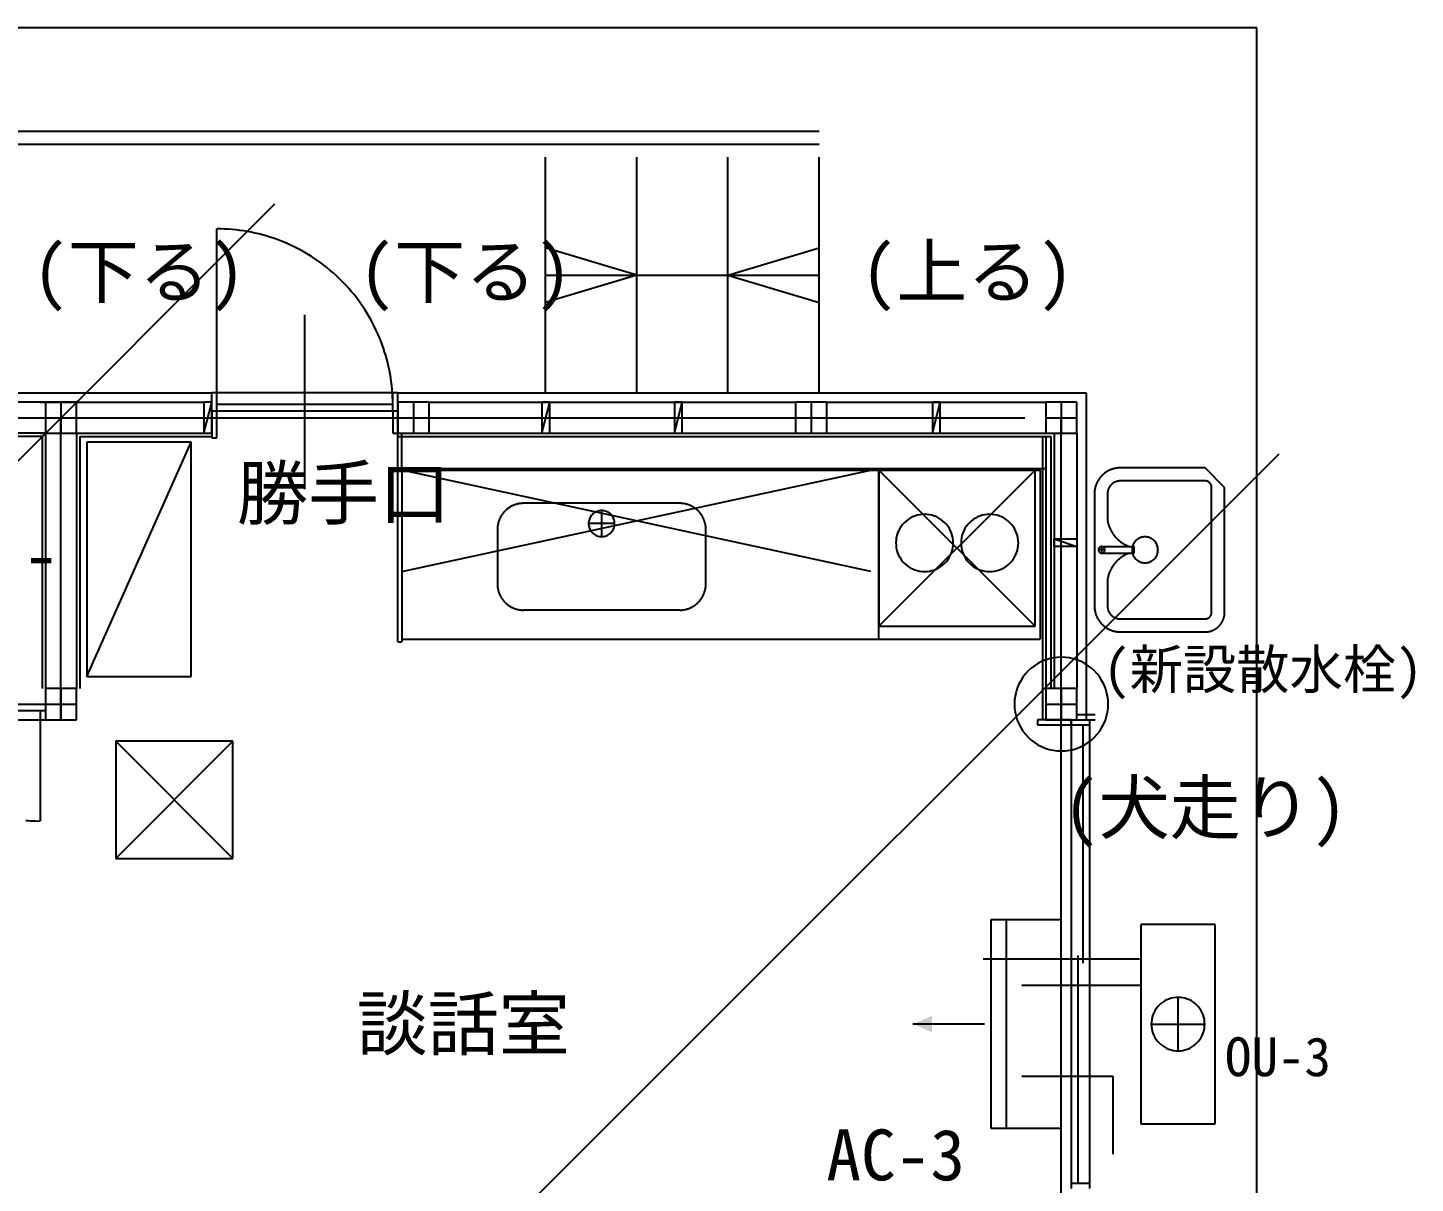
# Model space of a CAD drawing. Header units: millimetres. Extents: x -21029 to 20378, y -14043 to 14043.
# Drawn here: x 5234 to 10561, y 4389 to 8826 of the extents above; entities that cross this region are included whole.
import ezdxf

# ---------------------------------------------------------------- set-up
doc = ezdxf.new("R2010")
doc.units = ezdxf.units.MM
for name, color, linetype in [('0-2', 7, 'Continuous'), ('0-3', 7, 'Continuous'), ('0-C', 7, 'Continuous'), ('0-D', 7, 'Continuous'), ('0-E', 7, 'Continuous'), ('0-F', 7, 'Continuous'), ('1-0', 7, 'Continuous'), ('1-7', 7, 'Continuous'), ('1-9', 7, 'Continuous'), ('1-A', 7, 'Continuous'), ('1-C', 7, 'Continuous'), ('1-D', 7, 'Continuous'), ('2-0', 7, 'Continuous'), ('2-1', 7, 'Continuous'), ('2-2', 7, 'Continuous'), ('2-3', 7, 'Continuous'), ('2-4', 7, 'Continuous')]:
    doc.layers.add(name, color=color, linetype=linetype)
doc.styles.add('JP', font='msgothic.ttc')

msp = doc.modelspace()

# ---------------------------------------------------------------- linework, layer by layer
at = {"layer": '0-2', "color": 1}
for p, q in [((834.5, 7328.9), (9062, 7328.9)), ((5362, 6168.9), (5362, 7328.9)), ((9202, -3371.1), (9202, 7328.9)), ((4262, 6228.9), (5362, 6228.9)), ((9142, 6228.9), (9202, 6228.9))]:
    msp.add_line(p, q, dxfattribs=at)
at = {"layer": '0-3', "color": 7}
for p, q in [((5302, 7388.9), (4329.5, 7388.9)), ((5282, 7388.9), (5910.5, 7388.9)), ((6775.5, 7388.9), (8182, 7388.9)), ((8302, 7388.9), (9142, 7388.9)), ((5302, 7268.9), (4329.5, 7268.9)), ((5282, 7268.9), (5910.5, 7268.9)), ((5302, 7268.9), (5302, 6288.9)), ((5422, 7268.9), (5422, 6288.9)), ((6775.5, 7268.9), (8182, 7268.9)), ((8302, 7268.9), (9142, 7268.9)), ((9142, 7256.4), (9142, 6288.9)), ((9174.5, 7268.9), (9174.5, 6288.9)), ((9262, 7268.9), (9262, 6288.9)), ((9142, 7128.9), (9142, 6288.9)), ((9262, 7128.9), (9262, 6288.9))]:
    msp.add_line(p, q, dxfattribs=at)
at = {"layer": '0-C', "color": 7}
for p, q in [((5960.5, 7423.9), (5960.5, 8053.9)), ((6298, 7053.9), (6298, 7723.9)), ((6655.5, 7423.9), (5940.5, 7423.9)), ((5940.5, 7353.9), (5940.5, 7423.9)), ((5960.5, 7353.9), (5960.5, 7423.9)), ((5960.5, 7353.9), (5960.5, 7423.9)), ((6635.5, 7353.9), (6635.5, 7423.9)), ((6655.5, 7353.9), (6655.5, 7423.9)), ((6655.5, 7353.9), (5940.5, 7353.9)), ((6635.5, 7378.9), (5960.5, 7378.9)), ((4344.5, 6203.9), (5302, 6203.9)), ((5282, 6203.9), (5282, 5780.1)), ((9262, 6188.9), (9332, 6188.9)), ((4344.5, 6168.9), (5302, 6168.9)), ((9240, 6168.9), (9240, 4368.9)), ((9240, 6168.9), (9310, 6168.9)), ((9240, 6148.9), (9310, 6148.9)), ((9262, 6168.9), (9332, 6168.9)), ((9285, 6148.9), (9285, 5233.9)), ((9310, 6168.9), (9310, 4368.9)), ((9502, 5248.9), (8902, 5248.9)), ((9265, 5263.9), (9265, 4388.9)), ((9240, 4388.9), (9310, 4388.9))]:
    msp.add_line(p, q, dxfattribs=at)
for points in [[(6635.5, 7378.9), (6635.4, 7393.6), (6634.9, 7408.3), (6634.1, 7423), (6632.9, 7437.7), (6631.5, 7452.3), (6629.7, 7467), (6627.7, 7481.5), (6625.3, 7496.1), (6622.5, 7510.5), (6619.5, 7525), (6616.2, 7539.3), (6612.5, 7553.6), (6608.5, 7567.7), (6604.3, 7581.8), (6599.7, 7595.8), (6594.8, 7609.7), (6589.6, 7623.5), (6584.1, 7637.2), (6578.3, 7650.7), (6572.3, 7664.1), (6565.9, 7677.4), (6559.2, 7690.5), (6552.3, 7703.5), (6545.1, 7716.4), (6537.6, 7729), (6529.8, 7741.5), (6521.8, 7753.9), (6513.4, 7766), (6504.9, 7778), (6496, 7789.8), (6486.9, 7801.4), (6477.6, 7812.7), (6468, 7823.9), (6458.2, 7834.9), (6448.1, 7845.6), (6437.8, 7856.2), (6427.3, 7866.4), (6416.5, 7876.5), (6405.6, 7886.3), (6394.4, 7895.9), (6383, 7905.3), (6371.4, 7914.4), (6359.6, 7923.2), (6347.7, 7931.8), (6335.5, 7940.1), (6323.2, 7948.1), (6310.7, 7955.9), (6298, 7963.4), (6285.2, 7970.6), (6272.2, 7977.6), (6259.1, 7984.2), (6245.8, 7990.6), (6232.4, 7996.7), (6218.8, 8002.5), (6205.2, 8008), (6191.4, 8013.1), (6177.5, 8018), (6163.5, 8022.6), (6149.4, 8026.9), (6135.2, 8030.9), (6120.9, 8034.5), (6106.6, 8037.9), (6092.2, 8040.9), (6077.7, 8043.6), (6063.2, 8046), (6048.6, 8048.1), (6034, 8049.8), (6019.3, 8051.3), (6004.7, 8052.4), (5990, 8053.2), (5975.2, 8053.7), (5960.5, 8053.9)], [(5227.3, 5782.3), (5236.4, 5781.4), (5245.5, 5780.8), (5254.6, 5780.4), (5263.7, 5780.1), (5272.9, 5780), (5282, 5780.1)]]:
    msp.add_lwpolyline(points, dxfattribs=at)
at = {"layer": '0-D', "color": 7}
for p, q in [((5940.5, 7353.9), (5940.5, 7251.4)), ((5960.5, 7251.4), (5960.5, 7353.9)), ((6635.5, 7353.9), (6635.5, 7268.9)), ((6655.5, 7268.9), (6655.5, 7353.9)), ((5940.5, 7251.4), (5960.5, 7251.4)), ((6635.5, 7268.9), (6655.5, 7268.9)), ((6655.5, 6467.9), (6655.5, 7268.9)), ((6670.5, 7127.9), (6670.5, 7268.9)), ((6655.5, 7133.9), (9142, 7133.9)), ((6655.5, 6467.9), (6670.5, 6467.9)), ((6670.5, 6477.9), (6670.5, 6467.9)), ((9240, 6168.9), (9110, 6168.9)), ((9110, 6168.9), (9110, 6148.9)), ((9110, 6148.9), (9240, 6148.9)), ((9240, 6148.9), (9240, 6168.9)), ((6022, 6086), (5572, 6086)), ((5572, 6086), (5572, 5636)), ((5572, 5636), (6022, 6086)), ((6022, 5636), (5572, 6086)), ((6022, 5636), (6022, 6086)), ((5572, 5636), (6022, 5636))]:
    msp.add_line(p, q, dxfattribs=at)
at = {"layer": '0-F', "color": 7}
for p, q in [((6670.5, 7127.9), (9120.5, 7127.9)), ((6670.5, 6737.9), (8470.5, 7127.9)), ((8470.5, 6737.9), (6670.5, 7127.9)), ((6670.5, 7127.9), (6670.5, 6477.9)), ((9102, 7127.9), (8502, 7127.9)), ((8502, 7127.9), (8502, 6527.9)), ((9102, 7127.9), (8502, 6527.9)), ((9102, 6527.9), (8502, 7127.9)), ((8502, 6477.9), (8502, 7127.9)), ((9102, 6527.9), (9102, 7127.9)), ((9120.5, 7127.9), (9120.5, 6477.9)), ((9753.9, 7136.1), (9428.9, 7136.1)), ((9753.9, 7086.1), (9428.9, 7086.1)), ((9828.9, 7061.1), (9753.9, 7136.1)), ((9328.9, 7036.1), (9328.9, 6606.1)), ((9378.9, 7036.1), (9378.9, 6935.2)), ((9778.9, 6581.1), (9778.9, 7061.1)), ((9828.9, 6581.1), (9828.9, 7061.1)), ((7737.4, 7000.1), (7137.4, 7000.1)), ((7437.4, 6972), (7437.4, 6872)), ((7037.4, 6900.1), (7037.4, 6690.1)), ((7487.4, 6922), (7387.4, 6922)), ((7837.4, 6690.1), (7837.4, 6900.1)), ((9369.5, 6821.3), (9344.5, 6821.3)), ((9357, 6833.8), (9481.4, 6833.8)), ((9357, 6808.8), (9357, 6833.8)), ((9481.4, 6808.8), (9481.4, 6833.8)), ((9357, 6808.8), (9481.4, 6808.8)), ((9378.9, 6707.4), (9378.9, 6606.1)), ((7737.4, 6590.1), (7137.4, 6590.1)), ((9428.9, 6556.1), (9753.9, 6556.1)), ((8502, 6527.9), (9102, 6527.9)), ((9428.9, 6506.1), (9753.9, 6506.1)), ((6670.5, 6477.9), (9120.5, 6477.9))]:
    msp.add_line(p, q, dxfattribs=at)
for points in [[(9428.9, 7136.1), (9426.7, 7136), (9424.6, 7136), (9422.4, 7135.9), (9420.2, 7135.7), (9418, 7135.5), (9415.9, 7135.2), (9413.7, 7134.9), (9411.6, 7134.6), (9409.4, 7134.2), (9407.3, 7133.7), (9405.2, 7133.2), (9403, 7132.7), (9400.9, 7132.1), (9398.9, 7131.4), (9396.8, 7130.8), (9394.7, 7130), (9392.7, 7129.3), (9390.7, 7128.5), (9388.7, 7127.6), (9386.7, 7126.7), (9384.7, 7125.8), (9382.8, 7124.8), (9380.8, 7123.7), (9378.9, 7122.7), (9377.1, 7121.6), (9375.2, 7120.4), (9373.4, 7119.2), (9371.6, 7118), (9369.8, 7116.7), (9368.1, 7115.4), (9366.3, 7114.1), (9364.7, 7112.7), (9363, 7111.3), (9361.4, 7109.8), (9359.8, 7108.3), (9358.2, 7106.8), (9356.7, 7105.2), (9355.2, 7103.6), (9353.7, 7102), (9352.3, 7100.4), (9350.9, 7098.7), (9349.6, 7096.9), (9348.3, 7095.2), (9347, 7093.4), (9345.8, 7091.6), (9344.6, 7089.8), (9343.4, 7088), (9342.3, 7086.1), (9341.3, 7084.2), (9340.2, 7082.2), (9339.2, 7080.3), (9338.3, 7078.3), (9337.4, 7076.3), (9336.5, 7074.3), (9335.7, 7072.3), (9335, 7070.3), (9334.2, 7068.2), (9333.6, 7066.1), (9332.9, 7064.1), (9332.3, 7062), (9331.8, 7059.8), (9331.3, 7057.7), (9330.9, 7055.6), (9330.4, 7053.4), (9330.1, 7051.3), (9329.8, 7049.1), (9329.5, 7047), (9329.3, 7044.8), (9329.1, 7042.6), (9329, 7040.4), (9329, 7038.3), (9328.9, 7036.1)], [(9428.9, 7086.1), (9427.8, 7086.1), (9426.7, 7086), (9425.7, 7086), (9424.6, 7085.9), (9423.5, 7085.8), (9422.4, 7085.6), (9421.3, 7085.5), (9420.2, 7085.3), (9419.2, 7085.1), (9418.1, 7084.9), (9417, 7084.6), (9416, 7084.4), (9414.9, 7084.1), (9413.9, 7083.8), (9412.9, 7083.4), (9411.8, 7083.1), (9410.8, 7082.7), (9409.8, 7082.3), (9408.8, 7081.8), (9407.8, 7081.4), (9406.8, 7080.9), (9405.8, 7080.4), (9404.9, 7079.9), (9403.9, 7079.4), (9403, 7078.8), (9402.1, 7078.2), (9401.2, 7077.6), (9400.3, 7077), (9399.4, 7076.4), (9398.5, 7075.7), (9397.6, 7075.1), (9396.8, 7074.4), (9396, 7073.7), (9395.2, 7072.9), (9394.4, 7072.2), (9393.6, 7071.4), (9392.8, 7070.6), (9392.1, 7069.9), (9391.3, 7069), (9390.6, 7068.2), (9389.9, 7067.4), (9389.3, 7066.5), (9388.6, 7065.6), (9388, 7064.8), (9387.4, 7063.9), (9386.8, 7062.9), (9386.2, 7062), (9385.6, 7061.1), (9385.1, 7060.1), (9384.6, 7059.2), (9384.1, 7058.2), (9383.6, 7057.2), (9383.2, 7056.2), (9382.7, 7055.2), (9382.3, 7054.2), (9381.9, 7053.2), (9381.6, 7052.1), (9381.2, 7051.1), (9380.9, 7050.1), (9380.6, 7049), (9380.4, 7048), (9380.1, 7046.9), (9379.9, 7045.8), (9379.7, 7044.8), (9379.5, 7043.7), (9379.4, 7042.6), (9379.2, 7041.5), (9379.1, 7040.4), (9379, 7039.3), (9379, 7038.3), (9378.9, 7037.2), (9378.9, 7036.1)], [(9778.9, 7061.1), (9778.9, 7061.6), (9778.9, 7062.2), (9778.9, 7062.7), (9778.8, 7063.3), (9778.8, 7063.8), (9778.7, 7064.3), (9778.6, 7064.9), (9778.6, 7065.4), (9778.4, 7066), (9778.3, 7066.5), (9778.2, 7067), (9778.1, 7067.5), (9777.9, 7068.1), (9777.8, 7068.6), (9777.6, 7069.1), (9777.4, 7069.6), (9777.2, 7070.1), (9777, 7070.6), (9776.8, 7071.1), (9776.6, 7071.6), (9776.4, 7072.1), (9776.1, 7072.6), (9775.8, 7073.1), (9775.6, 7073.6), (9775.3, 7074), (9775, 7074.5), (9774.7, 7075), (9774.4, 7075.4), (9774.1, 7075.9), (9773.8, 7076.3), (9773.4, 7076.7), (9773.1, 7077.1), (9772.7, 7077.6), (9772.4, 7078), (9772, 7078.4), (9771.6, 7078.8), (9771.2, 7079.1), (9770.8, 7079.5), (9770.4, 7079.9), (9770, 7080.2), (9769.6, 7080.6), (9769.1, 7080.9), (9768.7, 7081.2), (9768.3, 7081.6), (9767.8, 7081.9), (9767.4, 7082.2), (9766.9, 7082.4), (9766.4, 7082.7), (9766, 7083), (9765.5, 7083.2), (9765, 7083.5), (9764.5, 7083.7), (9764, 7084), (9763.5, 7084.2), (9763, 7084.4), (9762.5, 7084.6), (9762, 7084.7), (9761.4, 7084.9), (9760.9, 7085.1), (9760.4, 7085.2), (9759.9, 7085.4), (9759.3, 7085.5), (9758.8, 7085.6), (9758.3, 7085.7), (9757.7, 7085.8), (9757.2, 7085.9), (9756.7, 7085.9), (9756.1, 7086), (9755.6, 7086), (9755, 7086), (9754.5, 7086.1), (9753.9, 7086.1)], [(7137.4, 7000.1), (7135.3, 7000.1), (7133.1, 7000), (7130.9, 6999.9), (7128.7, 6999.7), (7126.6, 6999.5), (7124.4, 6999.3), (7122.2, 6999), (7120.1, 6998.6), (7117.9, 6998.2), (7115.8, 6997.8), (7113.7, 6997.3), (7111.6, 6996.7), (7109.5, 6996.1), (7107.4, 6995.5), (7105.3, 6994.8), (7103.2, 6994.1), (7101.2, 6993.3), (7099.2, 6992.5), (7097.2, 6991.7), (7095.2, 6990.8), (7093.2, 6989.8), (7091.3, 6988.8), (7089.3, 6987.8), (7087.4, 6986.7), (7085.6, 6985.6), (7083.7, 6984.5), (7081.9, 6983.3), (7080.1, 6982), (7078.3, 6980.8), (7076.6, 6979.5), (7074.8, 6978.1), (7073.2, 6976.7), (7071.5, 6975.3), (7069.9, 6973.9), (7068.3, 6972.4), (7066.7, 6970.8), (7065.2, 6969.3), (7063.7, 6967.7), (7062.3, 6966.1), (7060.8, 6964.4), (7059.4, 6962.7), (7058.1, 6961), (7056.8, 6959.3), (7055.5, 6957.5), (7054.3, 6955.7), (7053.1, 6953.9), (7051.9, 6952), (7050.8, 6950.1), (7049.8, 6948.2), (7048.7, 6946.3), (7047.8, 6944.4), (7046.8, 6942.4), (7045.9, 6940.4), (7045.1, 6938.4), (7044.2, 6936.4), (7043.5, 6934.3), (7042.7, 6932.3), (7042.1, 6930.2), (7041.4, 6928.1), (7040.8, 6926), (7040.3, 6923.9), (7039.8, 6921.8), (7039.4, 6919.6), (7039, 6917.5), (7038.6, 6915.3), (7038.3, 6913.2), (7038, 6911), (7037.8, 6908.8), (7037.7, 6906.7), (7037.5, 6904.5), (7037.5, 6902.3), (7037.4, 6900.1)], [(7837.4, 6900.1), (7837.4, 6902.3), (7837.3, 6904.5), (7837.2, 6906.7), (7837.1, 6908.8), (7836.8, 6911), (7836.6, 6913.2), (7836.3, 6915.3), (7835.9, 6917.5), (7835.5, 6919.6), (7835.1, 6921.8), (7834.6, 6923.9), (7834, 6926), (7833.4, 6928.1), (7832.8, 6930.2), (7832.1, 6932.3), (7831.4, 6934.3), (7830.6, 6936.4), (7829.8, 6938.4), (7829, 6940.4), (7828.1, 6942.4), (7827.1, 6944.4), (7826.1, 6946.3), (7825.1, 6948.2), (7824, 6950.1), (7822.9, 6952), (7821.8, 6953.9), (7820.6, 6955.7), (7819.4, 6957.5), (7818.1, 6959.3), (7816.8, 6961), (7815.4, 6962.7), (7814, 6964.4), (7812.6, 6966.1), (7811.2, 6967.7), (7809.7, 6969.3), (7808.1, 6970.8), (7806.6, 6972.4), (7805, 6973.9), (7803.4, 6975.3), (7801.7, 6976.7), (7800, 6978.1), (7798.3, 6979.5), (7796.6, 6980.8), (7794.8, 6982), (7793, 6983.3), (7791.2, 6984.5), (7789.3, 6985.6), (7787.4, 6986.7), (7785.5, 6987.8), (7783.6, 6988.8), (7781.7, 6989.8), (7779.7, 6990.8), (7777.7, 6991.7), (7775.7, 6992.5), (7773.7, 6993.3), (7771.6, 6994.1), (7769.6, 6994.8), (7767.5, 6995.5), (7765.4, 6996.1), (7763.3, 6996.7), (7761.2, 6997.3), (7759.1, 6997.8), (7756.9, 6998.2), (7754.8, 6998.6), (7752.7, 6999), (7750.5, 6999.3), (7748.3, 6999.5), (7746.2, 6999.7), (7744, 6999.9), (7741.8, 7000), (7739.6, 7000.1), (7737.4, 7000.1)], [(7487.4, 6922), (7487.2, 6926.4), (7486.7, 6930.7), (7485.7, 6935), (7484.4, 6939.2), (7482.8, 6943.2), (7480.7, 6947), (7478.4, 6950.7), (7475.7, 6954.2), (7472.8, 6957.4), (7469.6, 6960.4), (7466.1, 6963), (7462.4, 6965.4), (7458.6, 6967.4), (7454.5, 6969), (7450.4, 6970.3), (7446.1, 6971.3), (7441.8, 6971.9), (7437.4, 6972), (7433.1, 6971.9), (7428.8, 6971.3), (7424.5, 6970.3), (7420.3, 6969), (7416.3, 6967.4), (7412.4, 6965.4), (7408.8, 6963), (7405.3, 6960.4), (7402.1, 6957.4), (7399.1, 6954.2), (7396.5, 6950.7), (7394.1, 6947), (7392.1, 6943.2), (7390.5, 6939.2), (7389.1, 6935), (7388.2, 6930.7), (7387.6, 6926.4), (7387.4, 6922), (7387.6, 6917.7), (7388.2, 6913.4), (7389.1, 6909.1), (7390.5, 6904.9), (7392.1, 6900.9), (7394.1, 6897), (7396.5, 6893.4), (7399.1, 6889.9), (7402.1, 6886.7), (7405.3, 6883.7), (7408.8, 6881.1), (7412.4, 6878.7), (7416.3, 6876.7), (7420.3, 6875.1), (7424.5, 6873.8), (7428.8, 6872.8), (7433.1, 6872.2), (7437.4, 6872), (7441.8, 6872.2), (7446.1, 6872.8), (7450.4, 6873.8), (7454.5, 6875.1), (7458.6, 6876.7), (7462.4, 6878.7), (7466.1, 6881.1), (7469.6, 6883.7), (7472.8, 6886.7), (7475.7, 6889.9), (7478.4, 6893.4), (7480.7, 6897), (7482.8, 6900.9), (7484.4, 6904.9), (7485.7, 6909.1), (7486.7, 6913.4), (7487.2, 6917.7), (7487.4, 6922)], [(8787, 6847.9), (8786.5, 6857.5), (8785.3, 6867), (8783.2, 6876.3), (8780.3, 6885.5), (8776.7, 6894.4), (8772.2, 6902.9), (8767.1, 6911), (8761.2, 6918.6), (8754.7, 6925.7), (8747.7, 6932.1), (8740.1, 6938), (8732, 6943.1), (8723.5, 6947.6), (8714.6, 6951.2), (8705.4, 6954.1), (8696.1, 6956.2), (8686.6, 6957.4), (8677, 6957.9), (8667.4, 6957.4), (8657.9, 6956.2), (8648.5, 6954.1), (8639.3, 6951.2), (8630.5, 6947.6), (8622, 6943.1), (8613.9, 6938), (8606.3, 6932.1), (8599.2, 6925.7), (8592.7, 6918.6), (8586.9, 6911), (8581.7, 6902.9), (8577.3, 6894.4), (8573.6, 6885.5), (8570.7, 6876.3), (8568.6, 6867), (8567.4, 6857.5), (8567, 6847.9), (8567.4, 6838.3), (8568.6, 6828.8), (8570.7, 6819.4), (8573.6, 6810.2), (8577.3, 6801.4), (8581.7, 6792.9), (8586.9, 6784.8), (8592.7, 6777.2), (8599.2, 6770.1), (8606.3, 6763.6), (8613.9, 6757.8), (8622, 6752.6), (8630.5, 6748.2), (8639.3, 6744.5), (8648.5, 6741.6), (8657.9, 6739.5), (8667.4, 6738.3), (8677, 6737.9), (8686.6, 6738.3), (8696.1, 6739.5), (8705.4, 6741.6), (8714.6, 6744.5), (8723.5, 6748.2), (8732, 6752.6), (8740.1, 6757.8), (8747.7, 6763.6), (8754.7, 6770.1), (8761.2, 6777.2), (8767.1, 6784.8), (8772.2, 6792.9), (8776.7, 6801.4), (8780.3, 6810.2), (8783.2, 6819.4), (8785.3, 6828.8), (8786.5, 6838.3), (8787, 6847.9)], [(9037, 6847.9), (9036.5, 6857.5), (9035.3, 6867), (9033.2, 6876.3), (9030.3, 6885.5), (9026.7, 6894.4), (9022.2, 6902.9), (9017.1, 6911), (9011.2, 6918.6), (9004.7, 6925.7), (8997.7, 6932.1), (8990.1, 6938), (8982, 6943.1), (8973.5, 6947.6), (8964.6, 6951.2), (8955.4, 6954.1), (8946.1, 6956.2), (8936.6, 6957.4), (8927, 6957.9), (8917.4, 6957.4), (8907.9, 6956.2), (8898.5, 6954.1), (8889.3, 6951.2), (8880.5, 6947.6), (8872, 6943.1), (8863.9, 6938), (8856.3, 6932.1), (8849.2, 6925.7), (8842.7, 6918.6), (8836.9, 6911), (8831.7, 6902.9), (8827.3, 6894.4), (8823.6, 6885.5), (8820.7, 6876.3), (8818.6, 6867), (8817.4, 6857.5), (8817, 6847.9), (8817.4, 6838.3), (8818.6, 6828.8), (8820.7, 6819.4), (8823.6, 6810.2), (8827.3, 6801.4), (8831.7, 6792.9), (8836.9, 6784.8), (8842.7, 6777.2), (8849.2, 6770.1), (8856.3, 6763.6), (8863.9, 6757.8), (8872, 6752.6), (8880.5, 6748.2), (8889.3, 6744.5), (8898.5, 6741.6), (8907.9, 6739.5), (8917.4, 6738.3), (8927, 6737.9), (8936.6, 6738.3), (8946.1, 6739.5), (8955.4, 6741.6), (8964.6, 6744.5), (8973.5, 6748.2), (8982, 6752.6), (8990.1, 6757.8), (8997.7, 6763.6), (9004.7, 6770.1), (9011.2, 6777.2), (9017.1, 6784.8), (9022.2, 6792.9), (9026.7, 6801.4), (9030.3, 6810.2), (9033.2, 6819.4), (9035.3, 6828.8), (9036.5, 6838.3), (9037, 6847.9)], [(9378.9, 6935.2), (9379.3, 6933.3), (9379.6, 6931.4), (9380, 6929.5), (9380.4, 6927.7), (9380.9, 6925.8), (9381.4, 6923.9), (9381.9, 6922.1), (9382.4, 6920.2), (9382.9, 6918.4), (9383.5, 6916.6), (9384.1, 6914.8), (9384.8, 6913), (9385.4, 6911.2), (9386.1, 6909.4), (9386.8, 6907.6), (9387.6, 6905.8), (9388.3, 6904.1), (9389.1, 6902.3), (9389.9, 6900.6), (9390.8, 6898.9), (9391.6, 6897.2), (9392.5, 6895.5), (9393.4, 6893.8), (9394.4, 6892.1), (9395.3, 6890.5), (9396.3, 6888.8), (9397.3, 6887.2), (9398.3, 6885.6), (9399.4, 6884), (9400.5, 6882.4), (9401.6, 6880.8), (9402.7, 6879.3), (9403.8, 6877.7), (9405, 6876.2), (9406.2, 6874.7), (9407.4, 6873.2), (9408.7, 6871.8), (9409.9, 6870.3), (9411.2, 6868.9), (9412.5, 6867.5), (9413.8, 6866.1), (9415.1, 6864.7), (9416.5, 6863.4), (9417.9, 6862), (9419.3, 6860.7), (9420.7, 6859.4), (9422.1, 6858.2), (9423.6, 6856.9), (9425, 6855.7), (9426.5, 6854.5), (9428, 6853.3), (9429.5, 6852.1), (9431.1, 6851), (9432.6, 6849.9), (9434.2, 6848.8), (9435.8, 6847.7), (9437.4, 6846.6), (9439, 6845.6), (9440.6, 6844.6), (9442.3, 6843.6), (9443.9, 6842.7), (9445.6, 6841.7), (9447.3, 6840.8), (9449, 6840), (9450.7, 6839.1), (9452.4, 6838.3), (9454.2, 6837.5), (9455.9, 6836.7), (9457.7, 6835.9), (9459.5, 6835.2), (9461.2, 6834.5), (9463, 6833.8)], [(9573.3, 6821.3), (9573.1, 6825.7), (9572.6, 6830), (9571.6, 6834.2), (9570.3, 6838.4), (9568.6, 6842.4), (9566.6, 6846.3), (9564.3, 6850), (9561.6, 6853.4), (9558.7, 6856.7), (9555.4, 6859.6), (9552, 6862.3), (9548.3, 6864.6), (9544.4, 6866.6), (9540.4, 6868.3), (9536.3, 6869.6), (9532, 6870.5), (9527.7, 6871.1), (9523.3, 6871.3), (9519, 6871.1), (9514.6, 6870.5), (9510.4, 6869.6), (9506.2, 6868.3), (9502.2, 6866.6), (9498.3, 6864.6), (9494.6, 6862.3), (9491.2, 6859.6), (9488, 6856.7), (9485, 6853.4), (9482.4, 6850), (9480, 6846.3), (9478, 6842.4), (9476.3, 6838.4), (9475, 6834.2), (9474.1, 6830), (9473.5, 6825.7), (9473.3, 6821.3), (9473.5, 6816.9), (9474.1, 6812.6), (9475, 6808.4), (9476.3, 6804.2), (9478, 6800.2), (9480, 6796.3), (9482.4, 6792.6), (9485, 6789.2), (9488, 6785.9), (9491.2, 6783), (9494.6, 6780.3), (9498.3, 6778), (9502.2, 6776), (9506.2, 6774.3), (9510.4, 6773), (9514.6, 6772.1), (9519, 6771.5), (9523.3, 6771.3), (9527.7, 6771.5), (9532, 6772.1), (9536.3, 6773), (9540.4, 6774.3), (9544.4, 6776), (9548.3, 6778), (9552, 6780.3), (9555.4, 6783), (9558.7, 6785.9), (9561.6, 6789.2), (9564.3, 6792.6), (9566.6, 6796.3), (9568.6, 6800.2), (9570.3, 6804.2), (9571.6, 6808.4), (9572.6, 6812.6), (9573.1, 6816.9), (9573.3, 6821.3)], [(9369.5, 6821.3), (9369.4, 6822.4), (9369.3, 6823.5), (9369.1, 6824.5), (9368.7, 6825.6), (9368.3, 6826.6), (9367.8, 6827.6), (9367.2, 6828.5), (9366.6, 6829.3), (9365.8, 6830.1), (9365, 6830.9), (9364.2, 6831.5), (9363.2, 6832.1), (9362.3, 6832.6), (9361.3, 6833), (9360.2, 6833.4), (9359.2, 6833.6), (9358.1, 6833.8), (9357, 6833.8), (9355.9, 6833.8), (9354.8, 6833.6), (9353.7, 6833.4), (9352.7, 6833), (9351.7, 6832.6), (9350.7, 6832.1), (9349.8, 6831.5), (9348.9, 6830.9), (9348.1, 6830.1), (9347.4, 6829.3), (9346.7, 6828.5), (9346.2, 6827.6), (9345.7, 6826.6), (9345.2, 6825.6), (9344.9, 6824.5), (9344.7, 6823.5), (9344.5, 6822.4), (9344.5, 6821.3), (9344.5, 6820.2), (9344.7, 6819.1), (9344.9, 6818.1), (9345.2, 6817), (9345.7, 6816), (9346.2, 6815.1), (9346.7, 6814.1), (9347.4, 6813.3), (9348.1, 6812.5), (9348.9, 6811.7), (9349.8, 6811.1), (9350.7, 6810.5), (9351.7, 6810), (9352.7, 6809.6), (9353.7, 6809.2), (9354.8, 6809), (9355.9, 6808.8), (9357, 6808.8), (9358.1, 6808.8), (9359.2, 6809), (9360.2, 6809.2), (9361.3, 6809.6), (9362.3, 6810), (9363.2, 6810.5), (9364.2, 6811.1), (9365, 6811.7), (9365.8, 6812.5), (9366.6, 6813.3), (9367.2, 6814.1), (9367.8, 6815.1), (9368.3, 6816), (9368.7, 6817), (9369.1, 6818.1), (9369.3, 6819.1), (9369.4, 6820.2), (9369.5, 6821.3)], [(9463, 6808.8), (9461.2, 6808.1), (9459.5, 6807.4), (9457.7, 6806.7), (9455.9, 6805.9), (9454.2, 6805.1), (9452.4, 6804.3), (9450.7, 6803.5), (9449, 6802.6), (9447.3, 6801.8), (9445.6, 6800.9), (9443.9, 6799.9), (9442.3, 6799), (9440.6, 6798), (9439, 6797), (9437.4, 6796), (9435.8, 6794.9), (9434.2, 6793.8), (9432.6, 6792.7), (9431.1, 6791.6), (9429.5, 6790.5), (9428, 6789.3), (9426.5, 6788.1), (9425, 6786.9), (9423.6, 6785.7), (9422.1, 6784.4), (9420.7, 6783.2), (9419.3, 6781.9), (9417.9, 6780.6), (9416.5, 6779.2), (9415.1, 6777.9), (9413.8, 6776.5), (9412.5, 6775.1), (9411.2, 6773.7), (9409.9, 6772.3), (9408.7, 6770.8), (9407.4, 6769.4), (9406.2, 6767.9), (9405, 6766.4), (9403.8, 6764.9), (9402.7, 6763.3), (9401.6, 6761.8), (9400.5, 6760.2), (9399.4, 6758.6), (9398.3, 6757), (9397.3, 6755.4), (9396.3, 6753.8), (9395.3, 6752.1), (9394.4, 6750.5), (9393.4, 6748.8), (9392.5, 6747.1), (9391.6, 6745.4), (9390.8, 6743.7), (9389.9, 6742), (9389.1, 6740.3), (9388.3, 6738.5), (9387.6, 6736.8), (9386.8, 6735), (9386.1, 6733.2), (9385.4, 6731.4), (9384.8, 6729.6), (9384.1, 6727.8), (9383.5, 6726), (9382.9, 6724.2), (9382.4, 6722.4), (9381.9, 6720.5), (9381.4, 6718.7), (9380.9, 6716.8), (9380.4, 6714.9), (9380, 6713.1), (9379.6, 6711.2), (9379.3, 6709.3), (9378.9, 6707.4)], [(7037.4, 6690.1), (7037.5, 6687.9), (7037.5, 6685.8), (7037.7, 6683.6), (7037.8, 6681.4), (7038, 6679.2), (7038.3, 6677.1), (7038.6, 6674.9), (7039, 6672.8), (7039.4, 6670.6), (7039.8, 6668.5), (7040.3, 6666.4), (7040.8, 6664.2), (7041.4, 6662.1), (7042.1, 6660.1), (7042.7, 6658), (7043.5, 6655.9), (7044.2, 6653.9), (7045.1, 6651.9), (7045.9, 6649.8), (7046.8, 6647.9), (7047.8, 6645.9), (7048.7, 6643.9), (7049.8, 6642), (7050.8, 6640.1), (7051.9, 6638.2), (7053.1, 6636.4), (7054.3, 6634.6), (7055.5, 6632.8), (7056.8, 6631), (7058.1, 6629.2), (7059.4, 6627.5), (7060.8, 6625.8), (7062.3, 6624.2), (7063.7, 6622.6), (7065.2, 6621), (7066.7, 6619.4), (7068.3, 6617.9), (7069.9, 6616.4), (7071.5, 6614.9), (7073.2, 6613.5), (7074.8, 6612.1), (7076.6, 6610.8), (7078.3, 6609.5), (7080.1, 6608.2), (7081.9, 6607), (7083.7, 6605.8), (7085.6, 6604.6), (7087.4, 6603.5), (7089.3, 6602.5), (7091.3, 6601.4), (7093.2, 6600.4), (7095.2, 6599.5), (7097.2, 6598.6), (7099.2, 6597.7), (7101.2, 6596.9), (7103.2, 6596.2), (7105.3, 6595.4), (7107.4, 6594.8), (7109.5, 6594.1), (7111.6, 6593.5), (7113.7, 6593), (7115.8, 6592.5), (7117.9, 6592), (7120.1, 6591.6), (7122.2, 6591.3), (7124.4, 6591), (7126.6, 6590.7), (7128.7, 6590.5), (7130.9, 6590.3), (7133.1, 6590.2), (7135.3, 6590.1), (7137.4, 6590.1)], [(7737.4, 6590.1), (7739.6, 6590.1), (7741.8, 6590.2), (7744, 6590.3), (7746.2, 6590.5), (7748.3, 6590.7), (7750.5, 6591), (7752.7, 6591.3), (7754.8, 6591.6), (7756.9, 6592), (7759.1, 6592.5), (7761.2, 6593), (7763.3, 6593.5), (7765.4, 6594.1), (7767.5, 6594.8), (7769.6, 6595.4), (7771.6, 6596.2), (7773.7, 6596.9), (7775.7, 6597.7), (7777.7, 6598.6), (7779.7, 6599.5), (7781.7, 6600.4), (7783.6, 6601.4), (7785.5, 6602.5), (7787.4, 6603.5), (7789.3, 6604.6), (7791.2, 6605.8), (7793, 6607), (7794.8, 6608.2), (7796.6, 6609.5), (7798.3, 6610.8), (7800, 6612.1), (7801.7, 6613.5), (7803.4, 6614.9), (7805, 6616.4), (7806.6, 6617.9), (7808.1, 6619.4), (7809.7, 6621), (7811.2, 6622.6), (7812.6, 6624.2), (7814, 6625.8), (7815.4, 6627.5), (7816.8, 6629.2), (7818.1, 6631), (7819.4, 6632.8), (7820.6, 6634.6), (7821.8, 6636.4), (7822.9, 6638.2), (7824, 6640.1), (7825.1, 6642), (7826.1, 6643.9), (7827.1, 6645.9), (7828.1, 6647.9), (7829, 6649.8), (7829.8, 6651.9), (7830.6, 6653.9), (7831.4, 6655.9), (7832.1, 6658), (7832.8, 6660.1), (7833.4, 6662.1), (7834, 6664.2), (7834.6, 6666.4), (7835.1, 6668.5), (7835.5, 6670.6), (7835.9, 6672.8), (7836.3, 6674.9), (7836.6, 6677.1), (7836.8, 6679.2), (7837.1, 6681.4), (7837.2, 6683.6), (7837.3, 6685.8), (7837.4, 6687.9), (7837.4, 6690.1)], [(9328.9, 6606.1), (9329, 6603.9), (9329, 6601.7), (9329.1, 6599.5), (9329.3, 6597.4), (9329.5, 6595.2), (9329.8, 6593), (9330.1, 6590.9), (9330.4, 6588.7), (9330.9, 6586.6), (9331.3, 6584.4), (9331.8, 6582.3), (9332.3, 6580.2), (9332.9, 6578.1), (9333.6, 6576), (9334.2, 6573.9), (9335, 6571.9), (9335.7, 6569.8), (9336.5, 6567.8), (9337.4, 6565.8), (9338.3, 6563.8), (9339.2, 6561.8), (9340.2, 6559.9), (9341.3, 6558), (9342.3, 6556.1), (9343.4, 6554.2), (9344.6, 6552.3), (9345.8, 6550.5), (9347, 6548.7), (9348.3, 6546.9), (9349.6, 6545.2), (9350.9, 6543.5), (9352.3, 6541.8), (9353.7, 6540.1), (9355.2, 6538.5), (9356.7, 6536.9), (9358.2, 6535.4), (9359.8, 6533.8), (9361.4, 6532.3), (9363, 6530.9), (9364.7, 6529.5), (9366.3, 6528.1), (9368.1, 6526.7), (9369.8, 6525.4), (9371.6, 6524.2), (9373.4, 6522.9), (9375.2, 6521.7), (9377.1, 6520.6), (9378.9, 6519.5), (9380.8, 6518.4), (9382.8, 6517.4), (9384.7, 6516.4), (9386.7, 6515.4), (9388.7, 6514.5), (9390.7, 6513.7), (9392.7, 6512.9), (9394.7, 6512.1), (9396.8, 6511.4), (9398.9, 6510.7), (9400.9, 6510.1), (9403, 6509.5), (9405.2, 6508.9), (9407.3, 6508.4), (9409.4, 6508), (9411.6, 6507.6), (9413.7, 6507.2), (9415.9, 6506.9), (9418, 6506.7), (9420.2, 6506.5), (9422.4, 6506.3), (9424.6, 6506.2), (9426.7, 6506.1), (9428.9, 6506.1)], [(9378.9, 6606.1), (9378.9, 6605), (9379, 6603.9), (9379, 6602.8), (9379.1, 6601.7), (9379.2, 6600.6), (9379.4, 6599.5), (9379.5, 6598.5), (9379.7, 6597.4), (9379.9, 6596.3), (9380.1, 6595.3), (9380.4, 6594.2), (9380.6, 6593.1), (9380.9, 6592.1), (9381.2, 6591), (9381.6, 6590), (9381.9, 6589), (9382.3, 6588), (9382.7, 6586.9), (9383.2, 6585.9), (9383.6, 6584.9), (9384.1, 6584), (9384.6, 6583), (9385.1, 6582), (9385.6, 6581.1), (9386.2, 6580.1), (9386.8, 6579.2), (9387.4, 6578.3), (9388, 6577.4), (9388.6, 6576.5), (9389.3, 6575.6), (9389.9, 6574.8), (9390.6, 6573.9), (9391.3, 6573.1), (9392.1, 6572.3), (9392.8, 6571.5), (9393.6, 6570.7), (9394.4, 6570), (9395.2, 6569.2), (9396, 6568.5), (9396.8, 6567.8), (9397.6, 6567.1), (9398.5, 6566.4), (9399.4, 6565.8), (9400.3, 6565.1), (9401.2, 6564.5), (9402.1, 6563.9), (9403, 6563.3), (9403.9, 6562.8), (9404.9, 6562.2), (9405.8, 6561.7), (9406.8, 6561.2), (9407.8, 6560.8), (9408.8, 6560.3), (9409.8, 6559.9), (9410.8, 6559.5), (9411.8, 6559.1), (9412.9, 6558.7), (9413.9, 6558.4), (9414.9, 6558.1), (9416, 6557.8), (9417, 6557.5), (9418.1, 6557.3), (9419.2, 6557), (9420.2, 6556.8), (9421.3, 6556.7), (9422.4, 6556.5), (9423.5, 6556.4), (9424.6, 6556.3), (9425.7, 6556.2), (9426.7, 6556.1), (9427.8, 6556.1), (9428.9, 6556.1)], [(9753.9, 6506.1), (9755.6, 6506.1), (9757.2, 6506.1), (9758.8, 6506.2), (9760.5, 6506.4), (9762.1, 6506.5), (9763.7, 6506.7), (9765.3, 6506.9), (9767, 6507.2), (9768.6, 6507.5), (9770.2, 6507.9), (9771.8, 6508.2), (9773.3, 6508.6), (9774.9, 6509.1), (9776.5, 6509.5), (9778, 6510.1), (9779.6, 6510.6), (9781.1, 6511.2), (9782.6, 6511.8), (9784.1, 6512.4), (9785.6, 6513.1), (9787.1, 6513.8), (9788.6, 6514.5), (9790, 6515.3), (9791.4, 6516.1), (9792.8, 6517), (9794.2, 6517.8), (9795.6, 6518.7), (9796.9, 6519.6), (9798.3, 6520.6), (9799.6, 6521.6), (9800.9, 6522.6), (9802.1, 6523.6), (9803.4, 6524.7), (9804.6, 6525.8), (9805.8, 6526.9), (9807, 6528), (9808.1, 6529.2), (9809.2, 6530.4), (9810.3, 6531.6), (9811.4, 6532.9), (9812.4, 6534.1), (9813.4, 6535.4), (9814.4, 6536.7), (9815.4, 6538.1), (9816.3, 6539.4), (9817.2, 6540.8), (9818, 6542.2), (9818.9, 6543.6), (9819.7, 6545), (9820.5, 6546.4), (9821.2, 6547.9), (9821.9, 6549.4), (9822.6, 6550.9), (9823.2, 6552.4), (9823.8, 6553.9), (9824.4, 6555.4), (9825, 6557), (9825.5, 6558.5), (9825.9, 6560.1), (9826.4, 6561.7), (9826.8, 6563.2), (9827.2, 6564.8), (9827.5, 6566.4), (9827.8, 6568), (9828.1, 6569.7), (9828.3, 6571.3), (9828.5, 6572.9), (9828.6, 6574.5), (9828.8, 6576.2), (9828.9, 6577.8), (9828.9, 6579.4), (9828.9, 6581.1)], [(9753.9, 6556.1), (9754.5, 6556.1), (9755, 6556.1), (9755.6, 6556.1), (9756.1, 6556.2), (9756.7, 6556.2), (9757.2, 6556.3), (9757.7, 6556.4), (9758.3, 6556.5), (9758.8, 6556.6), (9759.3, 6556.7), (9759.9, 6556.8), (9760.4, 6556.9), (9760.9, 6557.1), (9761.4, 6557.2), (9762, 6557.4), (9762.5, 6557.6), (9763, 6557.8), (9763.5, 6558), (9764, 6558.2), (9764.5, 6558.4), (9765, 6558.7), (9765.5, 6558.9), (9766, 6559.2), (9766.4, 6559.4), (9766.9, 6559.7), (9767.4, 6560), (9767.8, 6560.3), (9768.3, 6560.6), (9768.7, 6560.9), (9769.1, 6561.2), (9769.6, 6561.6), (9770, 6561.9), (9770.4, 6562.3), (9770.8, 6562.6), (9771.2, 6563), (9771.6, 6563.4), (9772, 6563.8), (9772.4, 6564.2), (9772.7, 6564.6), (9773.1, 6565), (9773.4, 6565.4), (9773.8, 6565.9), (9774.1, 6566.3), (9774.4, 6566.7), (9774.7, 6567.2), (9775, 6567.6), (9775.3, 6568.1), (9775.6, 6568.6), (9775.8, 6569), (9776.1, 6569.5), (9776.4, 6570), (9776.6, 6570.5), (9776.8, 6571), (9777, 6571.5), (9777.2, 6572), (9777.4, 6572.5), (9777.6, 6573), (9777.8, 6573.6), (9777.9, 6574.1), (9778.1, 6574.6), (9778.2, 6575.1), (9778.3, 6575.7), (9778.4, 6576.2), (9778.6, 6576.7), (9778.6, 6577.3), (9778.7, 6577.8), (9778.8, 6578.4), (9778.8, 6578.9), (9778.9, 6579.4), (9778.9, 6580), (9778.9, 6580.5), (9778.9, 6581.1)]]:
    msp.add_lwpolyline(points, dxfattribs=at)
at = {"layer": '1-0', "color": 7}
for p, q in [((5861.5, 7234.7), (5461.5, 7234.7)), ((5461.5, 7234.7), (5461.5, 6334.7)), ((5461.5, 6334.7), (5861.5, 7234.7)), ((5861.5, 6334.7), (5861.5, 7234.7)), ((5461.5, 6334.7), (5861.5, 6334.7))]:
    msp.add_line(p, q, dxfattribs=at)
at = {"layer": '1-7', "color": 2}
msp.add_line((10037, 7188.9), (4277, 1428.9), dxfattribs=at)
at = {"layer": '1-9', "color": 7}
for p, q in [((5422, 7388.9), (5302, 7388.9)), ((5302, 7388.9), (5302, 7268.9)), ((5362, 7388.9), (5362, 7268.9)), ((5422, 7268.9), (5422, 7388.9)), ((5940.5, 7388.9), (5910.5, 7388.9)), ((5910.5, 7388.9), (5910.5, 7268.9)), ((5910.5, 7268.9), (5940.5, 7388.9)), ((5940.5, 7268.9), (5940.5, 7388.9)), ((6775.5, 7388.9), (6655.5, 7388.9)), ((6655.5, 7388.9), (6655.5, 7268.9)), ((6715.5, 7388.9), (6715.5, 7268.9)), ((6775.5, 7268.9), (6775.5, 7388.9)), ((7238.5, 7388.9), (7208.5, 7388.9)), ((7208.5, 7388.9), (7208.5, 7268.9)), ((7208.5, 7268.9), (7238.5, 7388.9)), ((7238.5, 7268.9), (7238.5, 7388.9)), ((7716.5, 7268.9), (7746.5, 7388.9)), ((7746.5, 7388.9), (7716.5, 7388.9)), ((7716.5, 7388.9), (7716.5, 7268.9)), ((7746.5, 7268.9), (7746.5, 7388.9)), ((8302, 7388.9), (8182, 7388.9)), ((8182, 7388.9), (8182, 7268.9)), ((8242, 7388.9), (8242, 7268.9)), ((8302, 7268.9), (8302, 7388.9)), ((8737, 7388.9), (8707, 7388.9)), ((8707, 7388.9), (8707, 7268.9)), ((8707, 7268.9), (8737, 7388.9)), ((8737, 7268.9), (8737, 7388.9)), ((9262, 7388.9), (9142, 7388.9)), ((9142, 7388.9), (9142, 7268.9)), ((9262, 7388.9), (9142, 7388.9)), ((9142, 7388.9), (9142, 7268.9)), ((9202, 7388.9), (9202, 7268.9)), ((9202, 7388.9), (9202, 7268.9)), ((9262, 7268.9), (9262, 7388.9)), ((9262, 7268.9), (9262, 7388.9)), ((5302, 7328.9), (5422, 7328.9)), ((6655.5, 7328.9), (6775.5, 7328.9)), ((8182, 7328.9), (8302, 7328.9)), ((9142, 7328.9), (9262, 7328.9)), ((9142, 7328.9), (9262, 7328.9)), ((5302, 7268.9), (5422, 7268.9)), ((5910.5, 7268.9), (5940.5, 7268.9)), ((6655.5, 7268.9), (6775.5, 7268.9)), ((7208.5, 7268.9), (7238.5, 7268.9)), ((7716.5, 7268.9), (7746.5, 7268.9)), ((8182, 7268.9), (8302, 7268.9)), ((8707, 7268.9), (8737, 7268.9)), ((9142, 7268.9), (9262, 7268.9)), ((9142, 7268.9), (9262, 7268.9)), ((9174.5, 6833.9), (9174.5, 6863.9)), ((9174.5, 6863.9), (9262, 6863.9)), ((9174.5, 6863.9), (9262, 6833.9)), ((9262, 6833.9), (9174.5, 6833.9)), ((9262, 6863.9), (9262, 6833.9)), ((5422, 6288.9), (5302, 6288.9)), ((5302, 6288.9), (5302, 6168.9)), ((5362, 6288.9), (5362, 6168.9)), ((5422, 6168.9), (5422, 6288.9)), ((9262, 6288.9), (9142, 6288.9)), ((9142, 6288.9), (9142, 6168.9)), ((9262, 6288.9), (9142, 6288.9)), ((9142, 6288.9), (9142, 6168.9)), ((9202, 6288.9), (9202, 6168.9)), ((9202, 6288.9), (9202, 6168.9)), ((9262, 6168.9), (9262, 6288.9)), ((9262, 6168.9), (9262, 6288.9)), ((5302, 6228.9), (5422, 6228.9)), ((9142, 6228.9), (9262, 6228.9)), ((9142, 6228.9), (9262, 6228.9)), ((5302, 6168.9), (5422, 6168.9)), ((9142, 6168.9), (9262, 6168.9)), ((9142, 6168.9), (9262, 6168.9))]:
    msp.add_line(p, q, dxfattribs=at)
msp.add_lwpolyline([(9382, 6228.9), (9381.3, 6244.5), (9379.2, 6260.1), (9375.8, 6275.4), (9371.1, 6290.4), (9365.1, 6304.9), (9357.9, 6318.9), (9349.4, 6332.1), (9339.9, 6344.6), (9329.3, 6356.1), (9317.7, 6366.7), (9305.2, 6376.3), (9292, 6384.7), (9278.1, 6392), (9263.5, 6398), (9248.6, 6402.7), (9233.2, 6406.1), (9217.7, 6408.2), (9202, 6408.9), (9186.3, 6408.2), (9170.7, 6406.1), (9155.4, 6402.7), (9140.4, 6398), (9125.9, 6392), (9112, 6384.7), (9098.7, 6376.3), (9086.3, 6366.7), (9074.7, 6356.1), (9064.1, 6344.6), (9054.5, 6332.1), (9046.1, 6318.9), (9038.8, 6304.9), (9032.8, 6290.4), (9028.1, 6275.4), (9024.7, 6260.1), (9022.7, 6244.5), (9022, 6228.9), (9022.7, 6213.2), (9024.7, 6197.6), (9028.1, 6182.3), (9032.8, 6167.3), (9038.8, 6152.8), (9046.1, 6138.9), (9054.5, 6125.6), (9064.1, 6113.2), (9074.7, 6101.6), (9086.3, 6091), (9098.7, 6081.4), (9112, 6073), (9125.9, 6065.7), (9140.4, 6059.7), (9155.4, 6055), (9170.7, 6051.6), (9186.3, 6049.5), (9202, 6048.9), (9217.7, 6049.5), (9233.2, 6051.6), (9248.6, 6055), (9263.5, 6059.7), (9278.1, 6065.7), (9292, 6073), (9305.2, 6081.4), (9317.7, 6091), (9329.3, 6101.6), (9339.9, 6113.2), (9349.4, 6125.6), (9357.9, 6138.9), (9365.1, 6152.8), (9371.1, 6167.3), (9375.8, 6182.3), (9379.2, 6197.6), (9381.3, 6213.2), (9382, 6228.9)], dxfattribs=at)
at = {"layer": '1-A', "color": 7}
msp.add_line((6182, 8148.9), (-538, 1428.9), dxfattribs=at)
at = {"layer": '1-C', "color": 7}
for p, q in [((3234.5, 7423.9), (5940.5, 7423.9)), ((6655.5, 7423.9), (9297, 7423.9)), ((9297, 7423.9), (9297, 6188.9)), ((5289.5, 7256.4), (4335.5, 7256.4)), ((5289.5, 7256.4), (5289.5, 6288.9)), ((5434.5, 7256.4), (5940.5, 7256.4)), ((5434.5, 7256.4), (5434.5, 6288.9)), ((5940.5, 7268.9), (5940.5, 7256.4)), ((6655.5, 7256.4), (9129.5, 7256.4)), ((6655.5, 7256.4), (9162, 7256.4)), ((9129.5, 7256.4), (9129.5, 6168.9)), ((9162, 7256.4), (9162, 6288.9)), ((9297, 7283.9), (9297, 6168.9))]:
    msp.add_line(p, q, dxfattribs=at)
at = {"layer": '1-D', "color": 7}
for p, q in [((9952, 8826.4), (-9708, 8826.4)), ((9952, 1428.9), (9952, 8826.4)), ((4172, 8428.9), (8272, 8428.9)), ((4172, 8378.9), (8272, 8378.9)), ((7222, 7423.9), (7222, 8328.9)), ((7572, 7423.9), (7572, 8328.9)), ((7922, 7423.9), (7922, 8328.9)), ((8272, 7423.9), (8272, 8328.9)), ((7572, 7876.4), (7222, 7981.2)), ((7922, 7876.4), (8272, 7981.2)), ((7572, 7876.4), (7222, 7771.5)), ((7222, 7876.4), (8272, 7876.4)), ((7922, 7876.4), (8272, 7771.5))]:
    msp.add_line(p, q, dxfattribs=at)
at = {"layer": '2-0', "color": 6}
for p, q in [((9202, 5400), (8932, 5400)), ((8932, 5400), (8932, 4600)), ((8992, 4600), (8992, 5400)), ((9202, 4600), (9202, 5400)), ((8907, 5000), (8632, 5000)), ((8932, 4600), (9202, 4600))]:
    msp.add_line(p, q, dxfattribs=at)
msp.add_solid([(8632, 5000), (8705.7, 4968.8), (8705.7, 5031.2)], dxfattribs=at)
at = {"layer": '2-1', "color": 6}
for p, q in [((9792.5, 5382.5), (9507.5, 5382.5)), ((9507.5, 5382.5), (9507.5, 4617.5)), ((9792.5, 4617.5), (9792.5, 5382.5)), ((9650, 4897.4), (9650, 5102.6)), ((9547.4, 5000), (9752.6, 5000)), ((9507.5, 4617.5), (9792.5, 4617.5))]:
    msp.add_line(p, q, dxfattribs=at)
msp.add_lwpolyline([(9752.6, 5000), (9752.2, 5008.9), (9751, 5017.8), (9749.1, 5026.6), (9746.4, 5035.1), (9743, 5043.4), (9738.9, 5051.3), (9734, 5058.8), (9728.6, 5066), (9722.5, 5072.5), (9716, 5078.6), (9708.8, 5084), (9701.3, 5088.9), (9693.4, 5093), (9685.1, 5096.4), (9676.6, 5099.1), (9667.8, 5101), (9658.9, 5102.2), (9650, 5102.6), (9641.1, 5102.2), (9632.2, 5101), (9623.4, 5099.1), (9614.9, 5096.4), (9606.6, 5093), (9598.7, 5088.9), (9591.2, 5084), (9584, 5078.6), (9577.5, 5072.5), (9571.4, 5066), (9566, 5058.8), (9561.1, 5051.3), (9557, 5043.4), (9553.6, 5035.1), (9550.9, 5026.6), (9549, 5017.8), (9547.8, 5008.9), (9547.4, 5000), (9547.8, 4991.1), (9549, 4982.2), (9550.9, 4973.4), (9553.6, 4964.9), (9557, 4956.6), (9561.1, 4948.7), (9566, 4941.2), (9571.4, 4934), (9577.5, 4927.5), (9584, 4921.4), (9591.2, 4916), (9598.7, 4911.1), (9606.6, 4907), (9614.9, 4903.6), (9623.4, 4900.9), (9632.2, 4899), (9641.1, 4897.8), (9650, 4897.4), (9658.9, 4897.8), (9667.8, 4899), (9676.6, 4900.9), (9685.1, 4903.6), (9693.4, 4907), (9701.3, 4911.1), (9708.8, 4916), (9716, 4921.4), (9722.5, 4927.5), (9728.6, 4934), (9734, 4941.2), (9738.9, 4948.7), (9743, 4956.6), (9746.4, 4964.9), (9749.1, 4973.4), (9751, 4982.2), (9752.2, 4991.1), (9752.6, 5000)], dxfattribs=at)
at = {"layer": '2-2', "color": 3}
msp.add_line((9050, 5150), (9510, 5150), dxfattribs=at)
at = {"layer": '2-3', "color": 5}
for p, q in [((9050, 4800), (9400, 4800)), ((9400, 4800), (9400, 4500))]:
    msp.add_line(p, q, dxfattribs=at)

# ---------------------------------------------------------------- texts
at = {"layer": '0-E', "color": 7, "style": 'JP'}
for s, p in [('(下る)', (5252.2, 7790.7)), ('(下る)', (6505.2, 7790.7)), ('(上る)', (8432.2, 7790.7)), ('勝手口', (6037.6, 6939.1)), ('ﾊﾟﾝﾄﾘ-', (4535.9, 6702.7)), ('(犬走り)', (9209, 5732)), ('談話室', (6497, 4901.9))]:
    msp.add_text(s, height=200, dxfattribs=at).set_placement(p)
at = {"layer": '0-F', "color": 7, "style": 'JP'}
msp.add_text('(新設散水栓)', height=150, dxfattribs=at).set_placement((9362.3, 6287.5))
at = {"layer": '2-4', "color": 6, "style": 'JP'}
for s, height, p in [('OU-3', 149.5, (9830, 4800)), ('AC-3', 195.5, (8300, 4400))]:
    msp.add_text(s, height=height, dxfattribs=at).set_placement(p)

doc.saveas('drawing.dxf')
